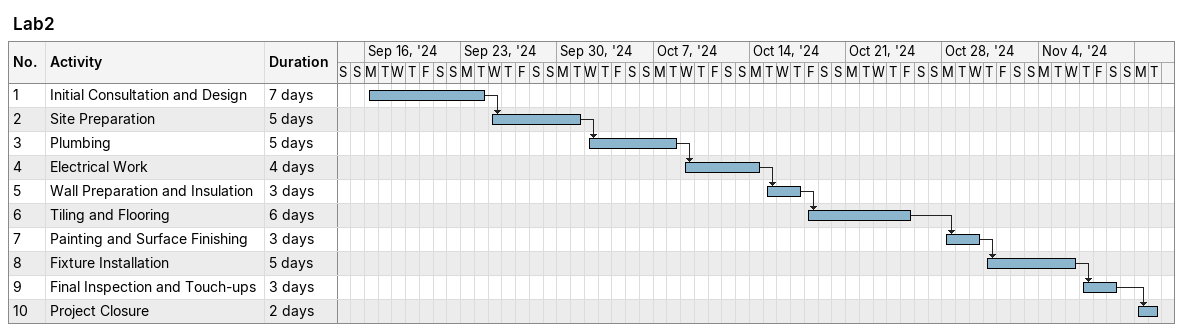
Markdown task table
Lab2

| ID | Task | Duration | Start | Finish | Predecessors |
|---|---|---|---|---|---|
| 1 | Initial Consultation and Design | 7d | 2024-09-16 | 2024-09-24 |  |
| 2 | Site Preparation | 5d | 2024-09-25 | 2024-10-01 | 1 |
| 3 | Plumbing | 5d | 2024-10-02 | 2024-10-08 | 2 |
| 4 | Electrical Work | 4d | 2024-10-09 | 2024-10-14 | 3 |
| 5 | Wall Preparation and Insulation | 3d | 2024-10-15 | 2024-10-17 | 4 |
| 6 | Tiling and Flooring | 6d | 2024-10-18 | 2024-10-25 | 5 |
| 7 | Painting and Surface Finishing | 3d | 2024-10-28 | 2024-10-30 | 6 |
| 8 | Fixture Installation | 5d | 2024-10-31 | 2024-11-06 | 7 |
| 9 | Final Inspection and Touch-ups | 3d | 2024-11-07 | 2024-11-09 | 8 |
| 10 | Project Closure | 2d | 2024-11-11 | 2024-11-12 | 9 |
